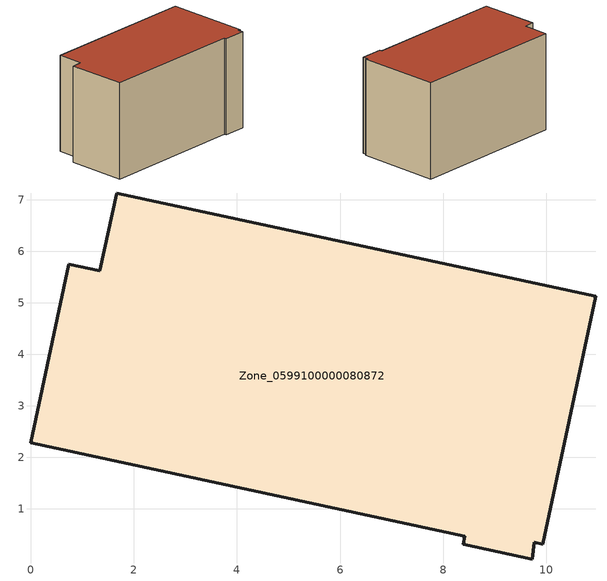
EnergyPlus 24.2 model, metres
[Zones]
Zone_0599100000080872
 floor ground (C_G): 8.42,0.47 0,2.28 0.74,5.75 1.34,5.62 1.67,7.13 10.96,5.13 9.93,0.32 9.77,0.35 9.72,0.03 8.39,0.32 z0
 wall outside (C_F): 0,2.28 8.42,0.47 8.39,0.32 9.72,0.03 9.77,0.35 9.93,0.32 10.96,5.13 1.67,7.13 1.34,5.62 0.74,5.75 0,2.28 z0:5.84
 roof outside (C_R): 9.93,0.32 10.96,5.13 1.67,7.13 1.34,5.62 0.74,5.75 0,2.28 8.42,0.47 8.39,0.32 9.72,0.03 9.77,0.35 z5.84
[BUILDING]
Pand.0599100000080872: North Axis=0; Terrain=City; Loads Convergence Tolerance Value=0.04; Temperature Convergence Tolerance Value=0.4; Solar Distribution=FullExterior; Maximum Number of Warmup Days=25; Minimum Number of Warmup Days=1
[Site:Location]
Rotterdam.The.Hague.AP_ZH_NLD Design_Conditions: Latitude=51.96; Longitude=4.45; Time Zone=1; Elevation=-4.5
[SITE:GROUNDTEMPERATURE:BUILDINGSURFACE]
18, 18, 18, 18, 18, 18, 18, 18, 18, 18, 18, 18
[MATERIAL] Thermal Absorptance=0.9; Solar Absorptance=0.7; Visible Absorptance=0.7
Name | Roughness | Thickness | Conductivity | Density | Specific Heat
G.TI.1975-1991 | MediumSmooth | 0.15 | 0.288461 | 540 | 1210
F.TI.1975-1991 | Rough | 0.3 | 0.230769 | 1920 | 840
R.TI.1975-1991 | MediumRough | 0.2 | 0.153846 | 1500 | 1000
[CONSTRUCTION]
C_G: G.TI.1975-1991
C_F: F.TI.1975-1991
C_R: R.TI.1975-1991
[ZONE]
Zone_0599100000080872: Type=1; Multiplier=1; Ceiling Height=Autocalculate; Volume=Autocalculate; Floor Area=autocalculate; Part of Total Floor Area=Yes
[ZONEINFILTRATION:DESIGNFLOWRATE]
Infil_Zone_0599100000080872: Zone or ZoneList or Space or SpaceList=Zone_0599100000080872; Schedule=AlwaysOn; Design Flow Rate Calculation Method=Flow/Area; Flow Rate per Floor Area=0.003; Constant Term Coefficient=1; Temperature Term Coefficient=0; Velocity Term Coefficient=0; Velocity Squared Term Coefficient=0
[HVACTEMPLATE:ZONE:IDEALLOADSAIRSYSTEM]
Zone_0599100000080872: Maximum Heating Supply Air Temperature=50; Minimum Cooling Supply Air Temperature=13; Maximum Heating Supply Air Humidity Ratio=0.0156; Minimum Cooling Supply Air Humidity Ratio=0.0077; Heating Limit=NoLimit; Cooling Limit=NoLimit; Dehumidification Control Type=ConstantSensibleHeatRatio; Cooling Sensible Heat Ratio=0.7; Dehumidification Setpoint=60; Humidification Control Type=None; Humidification Setpoint=30; Outdoor Air Method=None; Outdoor Air Flow Rate per Person=0.00944; Outdoor Air Flow Rate per Zone Floor Area=0; Outdoor Air Flow Rate per Zone=0; Demand Controlled Ventilation Type=None; Outdoor Air Economizer Type=NoEconomizer; Heat Recovery Type=None; Sensible Heat Recovery Effectiveness=0.7; Latent Heat Recovery Effectiveness=0.65
[ZONECONTROL:THERMOSTAT]
ThermostatControl_Zone_0599100000080872: Zone or ZoneList=Zone_0599100000080872; Control Type Schedule=DualSetpointControlType; Control 1=Thermostat_Zone_0599100000080872; Temperature Difference Between Cutout And Setpoint=0
[THERMOSTATSETPOINT:DUALSETPOINT]
Thermostat_Zone_0599100000080872: Heating Setpoint Temperature Schedule=HeatingSetpoint_Zone_0599100000080872; Cooling Setpoint Temperature Schedule=CoolingSetpoint_Zone_0599100000080872
[SCHEDULE:COMPACT]
HeatingSetpoint_Zone_0599100000080872: Through: 12/31, For: AllDays, Until: 24:00, 21
CoolingSetpoint_Zone_0599100000080872: Through: 12/31, For: AllDays, Until: 24:00, 24
DualSetpointControlType: Through: 12/31, For: AllDays, Until: 24:00, 4
AlwaysOn: Through: 12/31, For: AllDays, Until: 24:00, 1
